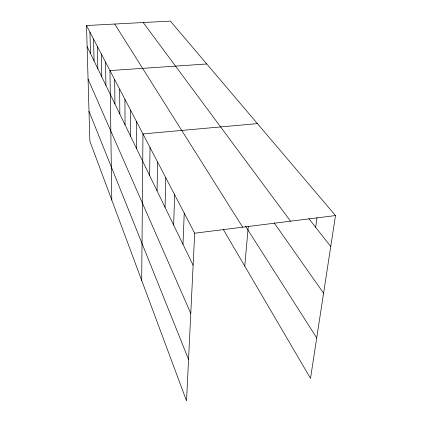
<?xml version="1.0" encoding="UTF-8"?>
<svg xmlns="http://www.w3.org/2000/svg" width="422" height="422" viewBox="0 0 422 422"><rect width="100%" height="100%" fill="white"/><g stroke="black" fill="none" stroke-linecap="round" stroke-linejoin="round"><path stroke-width="0.63" d="M136.454 148.354L136.564 121.631M141.697 280.43L142.963 133.916L257.42 123.62M149.636 175.547L150.026 147.478M157.058 190.85L157.617 162.053M165.044 207.318L165.799 177.762M173.658 225.095L174.645 194.748M182.99 244.333L184.235 213.163M86.505 25.526L194.674 233.208L186.535 400.9L89.865 141.154L86.505 25.526L170.367 21.1L335.495 215.563L310.508 378.365L223.375 229.61M244.76 266.124L248.31 226.16M315.645 227.279L316.991 217.668M194.674 233.208L335.495 215.563M206.78 63.986L109.968 70.574L111.788 200.07M308.867 218.654L330.748 246.501M143.206 22.535L290.536 221.197M274.073 222.811L323.579 293.179M245.504 226.181L316.716 337.901M114.7 24.038L242.687 227.194M87.117 46.599L193.123 265.232M88.066 79.178L190.781 313.409M88.995 111.297L188.55 359.412M89.933 32.109L90.514 53.599M93.536 39.024L94.074 60.953M97.324 46.299L97.825 68.675M101.317 53.958L101.765 76.809M105.526 62.039L105.922 85.376M114.673 79.605L114.937 103.981M119.658 89.174L119.843 114.098M124.944 99.328L125.049 124.828M130.572 110.126L130.572 136.227"/></g></svg>
